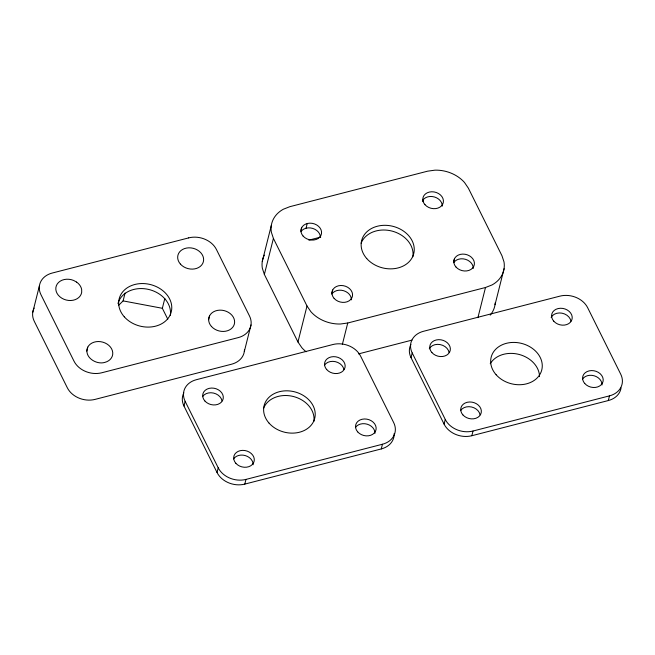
<?xml version="1.0" encoding="UTF-8"?>
<svg xmlns="http://www.w3.org/2000/svg" width="655" height="655" viewBox="0 0 655 655"><rect width="100%" height="100%" fill="white"/><g stroke="black" fill="none" stroke-linecap="round" stroke-linejoin="round"><path stroke-width="0.98" d="M32.75 312.329L39.431 285.711M86.755 351.096L87.745 347.158A13.133 10.48 14.1 0 1 108.902 345.439A13.133 10.48 14.1 0 1 104.857 362.387C96.121 365.097 83.521 356.934 87.745 347.158M118.768 305.197L123.099 300.899L125.072 293.047M167.803 319.247L162.35 308.292L164.814 298.475M183.973 406.034L185.152 401.335A21.41 17.071 14.1 0 1 196.385 379.695L332.863 344.53A21.41 17.071 14.1 0 1 360.618 356.123L393.68 422.598A21.41 17.071 14.1 0 1 382.446 444.246L381.267 448.937L244.79 484.11A21.41 17.071 14.1 0 1 217.034 472.509L183.973 406.034A21.41 17.071 14.1 0 1 183.842 392.812M208.601 319.697L209.592 315.759M262.262 261.484L271.309 225.476M244.315 351.555L250.996 324.937M306.139 351.76A32.201 25.684 14.1 0 1 301.824 347.682L297.959 341.992L264.366 274.429L273.405 238.42L271.375 232.263A32.201 25.684 14.1 0 1 283.32 209.24L289.887 206.669L427.641 171.168L434.977 170.161A32.201 25.684 14.1 0 1 464.51 182.491L468.374 188.181L501.967 255.753L503.998 261.91A32.201 25.684 14.1 0 1 492.052 284.933L485.494 287.504L347.74 323.005L340.395 324.012A32.201 25.684 14.1 0 1 310.871 311.682L307.007 305.991L273.405 238.42M217.034 472.509L218.213 467.817L185.152 401.335M300.989 230.445L301.701 227.629M306.057 228.218L307.236 223.519M244.79 484.11L245.969 479.411L382.446 444.246M297.959 341.992L307.007 305.991M331.741 293.71L332.691 289.952M342.36 344.407L347.74 323.005M422.802 201.634L423.294 199.677M411.029 357.646L412.208 352.947A21.41 17.071 14.1 0 1 423.441 331.307L559.91 296.142A21.41 17.071 14.1 0 1 587.674 307.735L620.727 374.21A21.41 17.071 14.1 0 1 609.494 395.857L608.315 400.549L471.846 435.722A21.41 17.071 14.1 0 1 444.082 424.121L411.029 357.646A21.41 17.071 14.1 0 1 410.89 344.424M453.596 262.311L454.537 258.553M444.082 424.121L445.261 419.429L412.208 352.947M477.913 317.675L485.494 287.504M495.024 304.706L504.072 268.697M471.846 435.722L473.025 431.023L609.494 395.857M308.873 240.139L320.713 237.085M358.514 353.905L412.028 340.109M123.099 300.899L162.35 308.292M264.366 274.429L262.336 268.263A32.201 25.684 14.1 0 1 264.35 255.106M394.163 433.585A21.41 17.071 14.1 0 1 381.267 448.937M245.969 479.411A21.41 17.071 14.1 0 1 218.213 467.817M263.556 408.335A26.094 20.813 14.1 0 1 293.62 396.562A26.094 20.813 14.1 0 1 313.851 421.492M202.616 396.57A10.439 8.327 14.1 0 1 213.522 393.057A10.439 8.327 14.1 0 1 222.037 400.934M324.471 365.179A10.439 8.327 14.1 0 1 335.376 361.658A10.439 8.327 14.1 0 1 343.891 369.535M355.46 427.494A10.439 8.327 14.1 0 1 367.25 424.211A10.439 8.327 14.1 0 1 374.971 433.332M233.606 458.893A10.439 8.327 14.1 0 1 245.396 455.61A10.439 8.327 14.1 0 1 253.125 464.731M331.88 294.013A10.439 8.327 14.1 0 1 343.67 290.722A10.439 8.327 14.1 0 1 351.391 299.851M495.229 302.79A32.201 25.684 14.1 0 1 490.202 315.153M361.118 243.202A26.855 21.418 14.1 0 1 392.05 231.092A26.855 21.418 14.1 0 1 412.871 256.752M300.891 231.69A10.439 8.327 14.1 0 1 312.681 228.398A10.439 8.327 14.1 0 1 320.401 237.528M422.745 200.291A10.439 8.327 14.1 0 1 434.527 196.999A10.439 8.327 14.1 0 1 442.256 206.128M453.735 262.614A10.439 8.327 14.1 0 1 465.525 259.323A10.439 8.327 14.1 0 1 473.246 268.452M34.134 308.087A21.41 17.071 14.1 0 0 34.273 321.31L67.326 387.785A21.41 17.071 14.1 0 0 95.09 399.386L231.559 364.213A21.41 17.071 14.1 0 0 244.471 349.77M117.982 303.543A26.855 21.418 14.1 0 1 148.349 289.371A26.855 21.418 14.1 0 1 170.316 315.301M551.15 317.421A10.439 8.327 14.1 0 1 561.982 313.172A10.439 8.327 14.1 0 1 570.939 321.147M621.071 387.891A21.41 17.071 14.1 0 1 608.315 400.549M473.025 431.023A21.41 17.071 14.1 0 1 445.261 419.429M490.235 363.746A26.094 20.813 14.1 0 1 519.087 354.437A26.094 20.813 14.1 0 1 539.524 376.633M582.516 379.106A10.439 8.327 14.1 0 1 594.298 375.823A10.439 8.327 14.1 0 1 602.027 384.944M460.661 410.505A10.439 8.327 14.1 0 1 471.567 406.992A10.439 8.327 14.1 0 1 480.082 414.869M429.295 348.82A10.439 8.327 14.1 0 1 440.127 344.571A10.439 8.327 14.1 0 1 449.093 352.546M188.665 237.888L52.187 273.053A21.41 17.071 14.1 0 0 40.954 294.693L74.015 361.175A21.41 17.071 14.1 0 0 101.771 372.769L238.248 337.603A21.41 17.071 14.1 0 0 249.481 315.956L216.42 249.481A21.41 17.071 14.1 0 0 188.665 237.888M76.619 282.1L73.671 280.471A13.133 10.48 14.1 0 0 56.371 285.67A13.133 10.48 14.1 0 0 66.09 299.99A13.133 10.48 14.1 0 0 81.695 292.294L81.662 289.526A13.133 10.48 14.1 0 0 76.619 282.1M269.066 423.13A26.094 20.813 14.1 0 0 313.344 421.959A26.094 20.813 14.1 0 0 285.834 390.822A26.094 20.813 14.1 0 0 269.066 423.13M357.695 431.891A10.439 8.327 14.1 0 0 375.405 431.432A10.439 8.327 14.1 0 0 364.409 418.971A10.439 8.327 14.1 0 0 357.695 431.891M235.849 463.29A10.439 8.327 14.1 0 0 253.55 462.831A10.439 8.327 14.1 0 0 242.555 450.37A10.439 8.327 14.1 0 0 235.849 463.29M204.859 400.966A10.439 8.327 14.1 0 0 222.561 400.508A10.439 8.327 14.1 0 0 211.565 388.047A10.439 8.327 14.1 0 0 204.859 400.966M326.706 369.567A10.439 8.327 14.1 0 0 344.415 369.109A10.439 8.327 14.1 0 0 333.411 356.648A10.439 8.327 14.1 0 0 326.706 369.567M303.126 236.087A10.439 8.327 14.1 0 0 320.835 235.62A10.439 8.327 14.1 0 0 309.84 223.167A10.439 8.327 14.1 0 0 303.126 236.087M334.124 298.41A10.439 8.327 14.1 0 0 351.825 297.943A10.439 8.327 14.1 0 0 340.829 285.49A10.439 8.327 14.1 0 0 334.124 298.41M366.751 258.569A26.855 21.418 14.1 0 0 412.314 257.374A26.855 21.418 14.1 0 0 384.002 225.32A26.855 21.418 14.1 0 0 366.751 258.569M455.97 267.011A10.439 8.327 14.1 0 0 473.68 266.544A10.439 8.327 14.1 0 0 462.676 254.091A10.439 8.327 14.1 0 0 455.97 267.011M424.98 204.688A10.439 8.327 14.1 0 0 442.69 204.221A10.439 8.327 14.1 0 0 431.686 191.768A10.439 8.327 14.1 0 0 424.98 204.688M211.393 326.403A13.133 10.48 14.1 0 0 233.679 325.822A13.133 10.48 14.1 0 0 219.834 310.142A13.133 10.48 14.1 0 0 211.393 326.403M180.403 264.08A13.133 10.48 14.1 0 0 202.69 263.498A13.133 10.48 14.1 0 0 188.845 247.819A13.133 10.48 14.1 0 0 180.403 264.08M124.278 316.807A26.855 21.418 14.1 0 0 169.841 315.612A26.855 21.418 14.1 0 0 141.537 283.558A26.855 21.418 14.1 0 0 124.278 316.807M553.762 321.179A10.439 8.327 14.1 0 0 571.471 320.721A10.439 8.327 14.1 0 0 560.467 308.259A10.439 8.327 14.1 0 0 553.762 321.179M496.122 374.742A26.094 20.813 14.1 0 0 540.391 373.571A26.094 20.813 14.1 0 0 512.89 342.426A26.094 20.813 14.1 0 0 496.122 374.742M462.897 414.902A10.439 8.327 14.1 0 0 480.606 414.435A10.439 8.327 14.1 0 0 469.602 401.982A10.439 8.327 14.1 0 0 462.897 414.902M431.907 352.578A10.439 8.327 14.1 0 0 449.617 352.12A10.439 8.327 14.1 0 0 438.613 339.658A10.439 8.327 14.1 0 0 431.907 352.578M584.751 383.502A10.439 8.327 14.1 0 0 602.461 383.044A10.439 8.327 14.1 0 0 591.457 370.583A10.439 8.327 14.1 0 0 584.751 383.502"/></g></svg>
